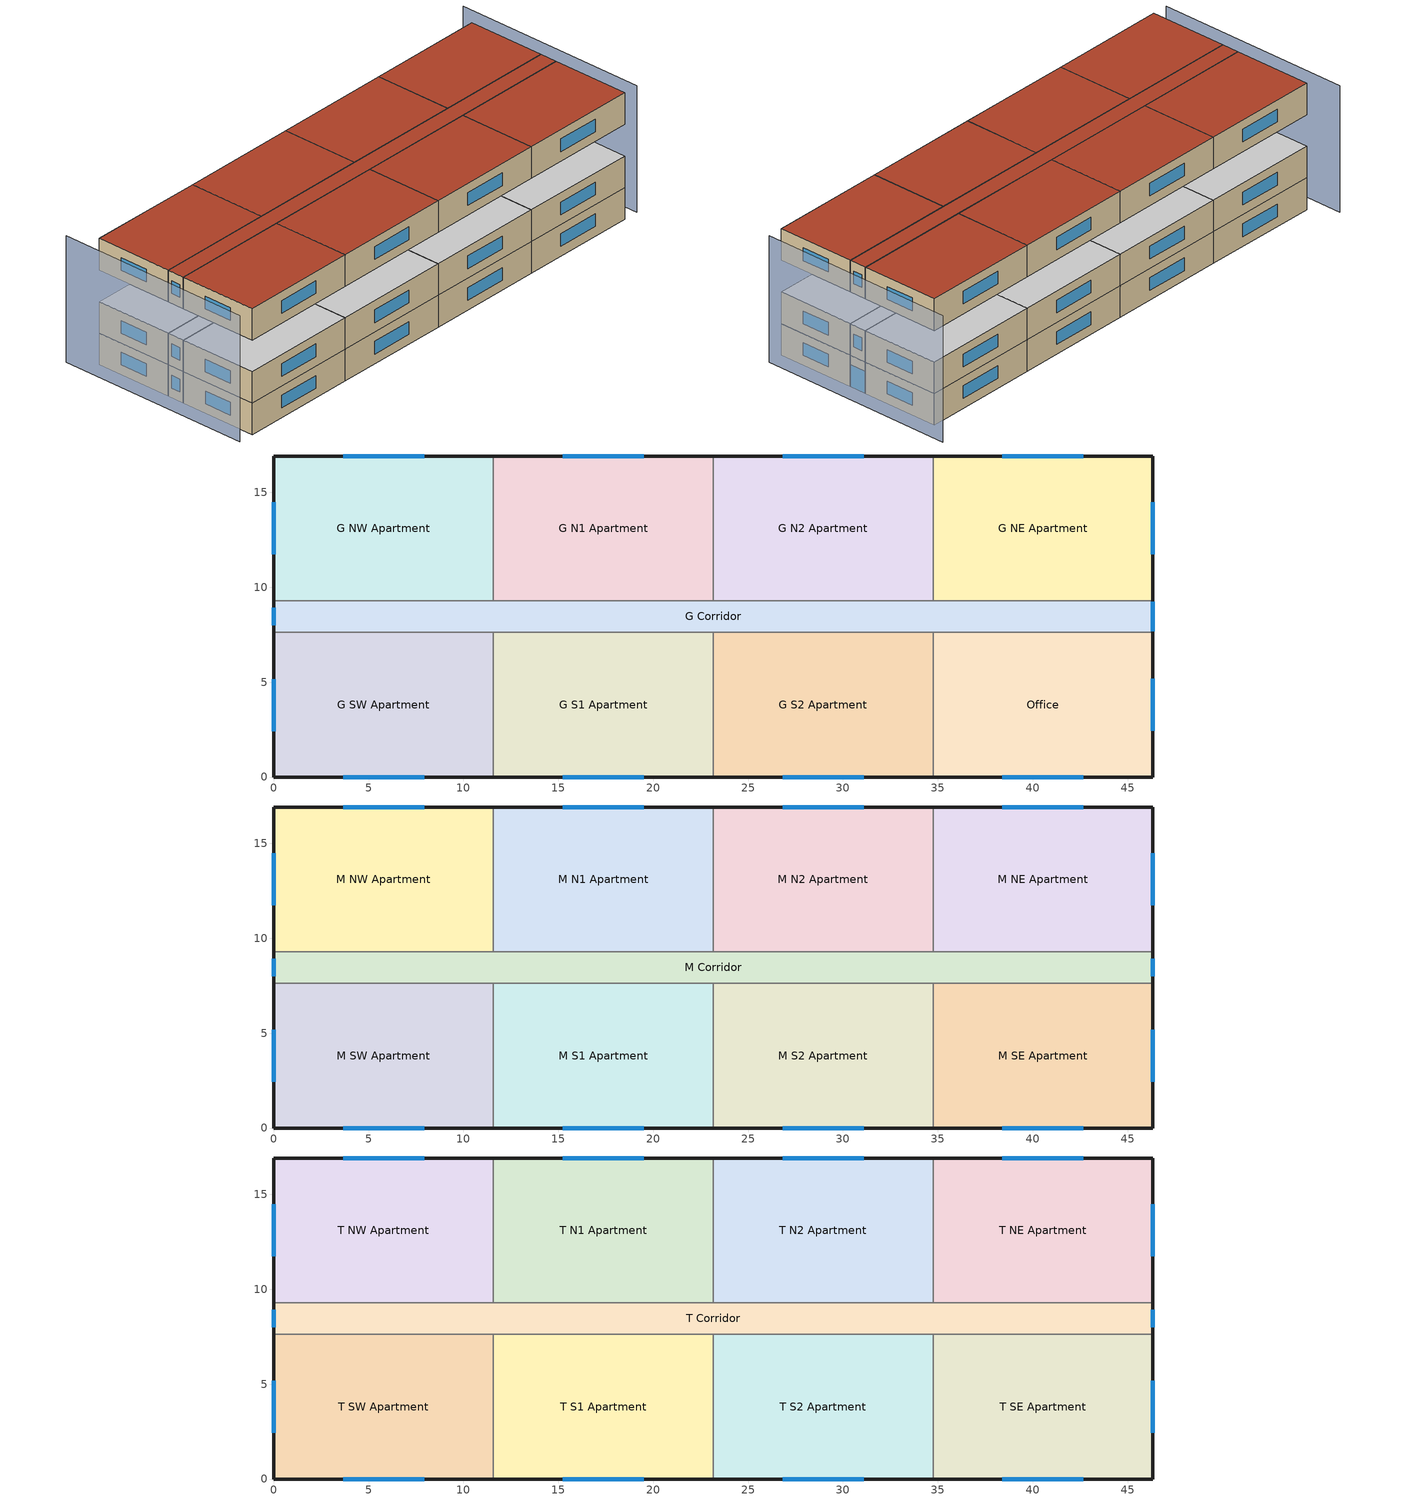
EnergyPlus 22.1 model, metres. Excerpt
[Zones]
G Corridor
 floor ground (UWG_Basel_Floor): 46.33,9.3 46.33,7.62 0,7.62 0,9.3 z0
 wall outside (UWG_Basel_Wall): 46.33,7.62 46.33,9.3 / 0,9.3 0,7.62 z0:3.05
 wall to G NW Apartment (int-walls): 11.58,9.3 0,9.3 z0:3.05
 wall to Office (int-walls): 34.75,7.62 46.33,7.62 z0:3.05
 wall to G SW Apartment (int-walls): 0,7.62 11.58,7.62 z0:3.05
 wall to G S1 Apartment (int-walls): 11.58,7.62 23.16,7.62 z0:3.05
 wall to G S2 Apartment (int-walls): 23.16,7.62 34.75,7.62 z0:3.05
 wall to G N1 Apartment (int-walls): 23.16,9.3 11.58,9.3 z0:3.05
 wall to G N2 Apartment (int-walls): 34.75,9.3 23.16,9.3 z0:3.05
 wall to G NE Apartment (int-walls): 46.33,9.3 34.75,9.3 z0:3.05
 window (Window Res Operable): 46.33,7.67 46.33,9.25 z0.03:2.13; 0,8.91 0,8 z0.95:2.17
 ceiling adiabatic (INT-FLOOR-UNDERSIDE): 46.33,7.62 46.33,9.3 0,9.3 0,7.62 z3.05
G N1 Apartment
 floor ground (UWG_Basel_Floor): 23.16,16.92 23.16,9.3 11.58,9.3 11.58,16.92 z0
 wall outside (UWG_Basel_Wall): 23.16,16.92 11.58,16.92 z0:3.05
 wall to G N2 Apartment (int-walls): 23.16,9.3 23.16,16.92 z0:3.05
 wall to G NW Apartment (int-walls): 11.58,16.92 11.58,9.3 z0:3.05
 window (Window Res Operable): 19.51,16.92 15.24,16.92 z0.95:2.17
 ceiling adiabatic (INT-FLOOR-UNDERSIDE): 23.16,9.3 23.16,16.92 11.58,16.92 11.58,9.3 z3.05
G N2 Apartment
 floor ground (UWG_Basel_Floor): 34.75,16.92 34.75,9.3 23.16,9.3 23.16,16.92 z0
 wall outside (UWG_Basel_Wall): 34.75,16.92 23.16,16.92 z0:3.05
 wall to G NE Apartment (int-walls): 34.75,9.3 34.75,16.92 z0:3.05
 window (Window Res Operable): 31.09,16.92 26.82,16.92 z0.95:2.17
 ceiling adiabatic (INT-FLOOR-UNDERSIDE): 34.75,9.3 34.75,16.92 23.16,16.92 23.16,9.3 z3.05
G NE Apartment
 floor ground (UWG_Basel_Floor): 46.33,16.92 46.33,9.3 34.75,9.3 34.75,16.92 z0
 wall outside (UWG_Basel_Wall): 46.33,9.3 46.33,16.92 34.75,16.92 z0:3.05
 window (Window Res Operable): 46.33,11.73 46.33,14.48 / 42.67,16.92 38.4,16.92 z0.95:2.17
 ceiling adiabatic (INT-FLOOR-UNDERSIDE): 46.33,9.3 46.33,16.92 34.75,16.92 34.75,9.3 z3.05
G NW Apartment
 floor ground (UWG_Basel_Floor): 11.58,16.92 11.58,9.3 0,9.3 0,16.92 z0
 wall outside (UWG_Basel_Wall): 11.58,16.92 0,16.92 0,9.3 z0:3.05
 window (Window Res Operable): 7.92,16.92 3.66,16.92 / 0,14.48 0,11.73 z0.95:2.17
 ceiling adiabatic (INT-FLOOR-UNDERSIDE): 11.58,9.3 11.58,16.92 0,16.92 0,9.3 z3.05
G S1 Apartment
 floor ground (UWG_Basel_Floor): 23.16,7.62 23.16,0 11.58,0 11.58,7.62 z0
 wall outside (UWG_Basel_Wall): 11.58,0 23.16,0 z0:3.05
 wall to G S2 Apartment (int-walls): 23.16,0 23.16,7.62 z0:3.05
 wall to G SW Apartment (int-walls): 11.58,7.62 11.58,0 z0:3.05
 window (Window Res Operable): 15.24,0 19.51,0 z0.95:2.17
 ceiling adiabatic (INT-FLOOR-UNDERSIDE): 23.16,0 23.16,7.62 11.58,7.62 11.58,0 z3.05
G S2 Apartment
 floor ground (UWG_Basel_Floor): 34.75,7.62 34.75,0 23.16,0 23.16,7.62 z0
 wall outside (UWG_Basel_Wall): 23.16,0 34.75,0 z0:3.05
 wall to Office (int-walls): 34.75,0 34.75,7.62 z0:3.05
 window (Window Res Operable): 26.82,0 31.09,0 z0.95:2.17
 ceiling adiabatic (INT-FLOOR-UNDERSIDE): 34.75,0 34.75,7.62 23.16,7.62 23.16,0 z3.05
G SW Apartment
 floor ground (UWG_Basel_Floor): 11.58,7.62 11.58,0 0,0 0,7.62 z0
 wall outside (UWG_Basel_Wall): 0,7.62 0,0 11.58,0 z0:3.05
 window (Window Res Operable): 3.66,0 7.92,0 / 0,5.14 0,2.4 z0.95:2.17
 ceiling adiabatic (INT-FLOOR-UNDERSIDE): 11.58,0 11.58,7.62 0,7.62 0,0 z3.05
Office
 floor ground (UWG_Basel_Floor): 46.33,7.62 46.33,0 34.75,0 34.75,7.62 z0
 wall outside (UWG_Basel_Wall): 34.75,0 46.33,0 46.33,7.62 z0:3.05
 window (Window Res Operable): 46.33,2.44 46.33,5.18 / 38.4,0 42.67,0 z0.95:2.17
 ceiling adiabatic (INT-FLOOR-UNDERSIDE): 46.33,0 46.33,7.62 34.75,7.62 34.75,0 z3.05
M Corridor
 floor adiabatic (INT-FLOOR-TOPSIDE): 46.33,9.3 46.33,7.62 0,7.62 0,9.3 z3.05
 wall outside (UWG_Basel_Wall): 46.33,7.62 46.33,9.3 / 0,9.3 0,7.62 z3.05:6.1
 wall to M NE Apartment (int-walls): 46.33,9.3 34.75,9.3 z3.05:6.1
 wall to M SW Apartment (int-walls): 0,7.62 11.58,7.62 z3.05:6.1
 wall to M S1 Apartment (int-walls): 11.58,7.62 23.16,7.62 z3.05:6.1
 wall to M S2 Apartment (int-walls): 23.16,7.62 34.75,7.62 z3.05:6.1
 wall to M SE Apartment (int-walls): 34.75,7.62 46.33,7.62 z3.05:6.1
 wall to M NW Apartment (int-walls): 11.58,9.3 0,9.3 z3.05:6.1
 wall to M N1 Apartment (int-walls): 23.16,9.3 11.58,9.3 z3.05:6.1
 wall to M N2 Apartment (int-walls): 34.75,9.3 23.16,9.3 z3.05:6.1
 window (Window Res Operable): 46.33,8 46.33,8.91 / 0,8.91 0,8 z4:5.22
 ceiling adiabatic (INT-FLOOR-UNDERSIDE): 46.33,7.62 46.33,9.3 0,9.3 0,7.62 z6.1
M N1 Apartment
 floor adiabatic (INT-FLOOR-TOPSIDE): 23.16,16.92 23.16,9.3 11.58,9.3 11.58,16.92 z3.05
 wall outside (UWG_Basel_Wall): 23.16,16.92 11.58,16.92 z3.05:6.1
 wall to M N2 Apartment (int-walls): 23.16,9.3 23.16,16.92 z3.05:6.1
 wall to M NW Apartment (int-walls): 11.58,16.92 11.58,9.3 z3.05:6.1
 window (Window Res Operable): 19.51,16.92 15.24,16.92 z4:5.22
 ceiling adiabatic (INT-FLOOR-UNDERSIDE): 23.16,9.3 23.16,16.92 11.58,16.92 11.58,9.3 z6.1
M N2 Apartment
 floor adiabatic (INT-FLOOR-TOPSIDE): 34.75,16.92 34.75,9.3 23.16,9.3 23.16,16.92 z3.05
 wall outside (UWG_Basel_Wall): 34.75,16.92 23.16,16.92 z3.05:6.1
 wall to M NE Apartment (int-walls): 34.75,9.3 34.75,16.92 z3.05:6.1
 window (Window Res Operable): 31.09,16.92 26.82,16.92 z4:5.22
 ceiling adiabatic (INT-FLOOR-UNDERSIDE): 34.75,9.3 34.75,16.92 23.16,16.92 23.16,9.3 z6.1
M NE Apartment
 floor adiabatic (INT-FLOOR-TOPSIDE): 46.33,16.92 46.33,9.3 34.75,9.3 34.75,16.92 z3.05
 wall outside (UWG_Basel_Wall): 46.33,9.3 46.33,16.92 34.75,16.92 z3.05:6.1
 window (Window Res Operable): 46.33,11.73 46.33,14.48 / 42.67,16.92 38.4,16.92 z4:5.22
 ceiling adiabatic (INT-FLOOR-UNDERSIDE): 46.33,9.3 46.33,16.92 34.75,16.92 34.75,9.3 z6.1
M NW Apartment
 floor adiabatic (INT-FLOOR-TOPSIDE): 11.58,16.92 11.58,9.3 0,9.3 0,16.92 z3.05
 wall outside (UWG_Basel_Wall): 11.58,16.92 0,16.92 0,9.3 z3.05:6.1
 window (Window Res Operable): 7.92,16.92 3.66,16.92 / 0,14.48 0,11.73 z4:5.22
 ceiling adiabatic (INT-FLOOR-UNDERSIDE): 11.58,9.3 11.58,16.92 0,16.92 0,9.3 z6.1
M S1 Apartment
 floor adiabatic (INT-FLOOR-TOPSIDE): 23.16,7.62 23.16,0 11.58,0 11.58,7.62 z3.05
 wall outside (UWG_Basel_Wall): 11.58,0 23.16,0 z3.05:6.1
 wall to M S2 Apartment (int-walls): 23.16,0 23.16,7.62 z3.05:6.1
 wall to M SW Apartment (int-walls): 11.58,7.62 11.58,0 z3.05:6.1
 window (Window Res Operable): 15.24,0 19.51,0 z4:5.22
 ceiling adiabatic (INT-FLOOR-UNDERSIDE): 23.16,0 23.16,7.62 11.58,7.62 11.58,0 z6.1
M S2 Apartment
 floor adiabatic (INT-FLOOR-TOPSIDE): 34.75,7.62 34.75,0 23.16,0 23.16,7.62 z3.05
 wall outside (UWG_Basel_Wall): 23.16,0 34.75,0 z3.05:6.1
 wall to M SE Apartment (int-walls): 34.75,0 34.75,7.62 z3.05:6.1
 window (Window Res Operable): 26.82,0 31.09,0 z4:5.22
 ceiling adiabatic (INT-FLOOR-UNDERSIDE): 34.75,0 34.75,7.62 23.16,7.62 23.16,0 z6.1
M SE Apartment
 floor adiabatic (INT-FLOOR-TOPSIDE): 46.33,7.62 46.33,0 34.75,0 34.75,7.62 z3.05
 wall outside (UWG_Basel_Wall): 34.75,0 46.33,0 46.33,7.62 z3.05:6.1
 window (Window Res Operable): 46.33,2.44 46.33,5.18 / 38.4,0 42.67,0 z4:5.22
 ceiling adiabatic (INT-FLOOR-UNDERSIDE): 46.33,0 46.33,7.62 34.75,7.62 34.75,0 z6.1
M SW Apartment
 floor adiabatic (INT-FLOOR-TOPSIDE): 11.58,7.62 11.58,0 0,0 0,7.62 z3.05
 wall outside (UWG_Basel_Wall): 0,7.62 0,0 11.58,0 z3.05:6.1
 window (Window Res Operable): 3.66,0 7.92,0 / 0,5.18 0,2.44 z4:5.22
 ceiling adiabatic (INT-FLOOR-UNDERSIDE): 11.58,0 11.58,7.62 0,7.62 0,0 z6.1
T Corridor
 floor adiabatic (INT-FLOOR-TOPSIDE): 46.33,9.3 46.33,7.62 0,7.62 0,9.3 z9.14
 wall outside (UWG_Basel_Wall): 46.33,7.62 46.33,9.3 / 0,9.3 0,7.62 z9.14:12.19
 wall to T NE Apartment (int-walls): 46.33,9.3 34.75,9.3 z9.14:12.19
 wall to T SW Apartment (int-walls): 0,7.62 11.58,7.62 z9.14:12.19
 wall to T NW Apartment (int-walls): 11.58,9.3 0,9.3 z9.14:12.19
 wall to T N1 Apartment (int-walls): 23.16,9.3 11.58,9.3 z9.14:12.19
 wall to T N2 Apartment (int-walls): 34.75,9.3 23.16,9.3 z9.14:12.19
 wall to T S1 Apartment (int-walls): 11.58,7.62 23.16,7.62 z9.14:12.19
 wall to T S2 Apartment (int-walls): 23.16,7.62 34.75,7.62 z9.14:12.19
 wall to T SE Apartment (int-walls): 34.75,7.62 46.33,7.62 z9.14:12.19
 window (Window Res Operable): 46.33,8 46.33,8.91 / 0,8.91 0,8 z10.1:11.32
 roof outside (UWG_Basel_Roof): 46.33,7.62 46.33,9.3 0,9.3 0,7.62 z12.19
T N1 Apartment
 floor adiabatic (INT-FLOOR-TOPSIDE): 23.16,16.92 23.16,9.3 11.58,9.3 11.58,16.92 z9.14
 wall outside (UWG_Basel_Wall): 23.16,16.92 11.58,16.92 z9.14:12.19
 wall to T N2 Apartment (int-walls): 23.16,9.3 23.16,16.92 z9.14:12.19
 wall to T NW Apartment (int-walls): 11.58,16.92 11.58,9.3 z9.14:12.19
 window (Window Res Operable): 19.51,16.92 15.24,16.92 z10.1:11.32
 roof outside (UWG_Basel_Roof): 23.16,9.3 23.16,16.92 11.58,16.92 11.58,9.3 z12.19
T N2 Apartment
 floor adiabatic (INT-FLOOR-TOPSIDE): 34.75,16.92 34.75,9.3 23.16,9.3 23.16,16.92 z9.14
 wall outside (UWG_Basel_Wall): 34.75,16.92 23.16,16.92 z9.14:12.19
 wall to T NE Apartment (int-walls): 34.75,9.3 34.75,16.92 z9.14:12.19
 window (Window Res Operable): 31.09,16.92 26.82,16.92 z10.1:11.32
 roof outside (UWG_Basel_Roof): 34.75,9.3 34.75,16.92 23.16,16.92 23.16,9.3 z12.19
T NE Apartment
 floor adiabatic (INT-FLOOR-TOPSIDE): 46.33,16.92 46.33,9.3 34.75,9.3 34.75,16.92 z9.14
 wall outside (UWG_Basel_Wall): 46.33,9.3 46.33,16.92 34.75,16.92 z9.14:12.19
 window (Window Res Operable): 46.33,11.73 46.33,14.48 / 42.67,16.92 38.4,16.92 z10.1:11.32
 roof outside (UWG_Basel_Roof): 46.33,9.3 46.33,16.92 34.75,16.92 34.75,9.3 z12.19
T NW Apartment
 floor adiabatic (INT-FLOOR-TOPSIDE): 11.58,16.92 11.58,9.3 0,9.3 0,16.92 z9.14
 wall outside (UWG_Basel_Wall): 11.58,16.92 0,16.92 0,9.3 z9.14:12.19
 window (Window Res Operable): 7.92,16.92 3.66,16.92 / 0,14.48 0,11.73 z10.1:11.32
 roof outside (UWG_Basel_Roof): 11.58,9.3 11.58,16.92 0,16.92 0,9.3 z12.19
T S1 Apartment
 floor adiabatic (INT-FLOOR-TOPSIDE): 23.16,7.62 23.16,0 11.58,0 11.58,7.62 z9.14
 wall outside (UWG_Basel_Wall): 11.58,0 23.16,0 z9.14:12.19
 wall to T S2 Apartment (int-walls): 23.16,0 23.16,7.62 z9.14:12.19
 wall to T SW Apartment (int-walls): 11.58,7.62 11.58,0 z9.14:12.19
 window (Window Res Operable): 15.24,0 19.51,0 z10.1:11.32
 roof outside (UWG_Basel_Roof): 23.16,0 23.16,7.62 11.58,7.62 11.58,0 z12.19
T S2 Apartment
 floor adiabatic (INT-FLOOR-TOPSIDE): 34.75,7.62 34.75,0 23.16,0 23.16,7.62 z9.14
 wall outside (UWG_Basel_Wall): 23.16,0 34.75,0 z9.14:12.19
 wall to T SE Apartment (int-walls): 34.75,0 34.75,7.62 z9.14:12.19
 window (Window Res Operable): 26.82,0 31.09,0 z10.1:11.32
 roof outside (UWG_Basel_Roof): 34.75,0 34.75,7.62 23.16,7.62 23.16,0 z12.19
T SE Apartment
 floor adiabatic (INT-FLOOR-TOPSIDE): 46.33,7.62 46.33,0 34.75,0 34.75,7.62 z9.14
 wall outside (UWG_Basel_Wall): 34.75,0 46.33,0 46.33,7.62 z9.14:12.19
 window (Window Res Operable): 46.33,2.44 46.33,5.18 / 38.4,0 42.67,0 z10.1:11.32
 roof outside (UWG_Basel_Roof): 46.33,0 46.33,7.62 34.75,7.62 34.75,0 z12.19
T SW Apartment
 floor adiabatic (INT-FLOOR-TOPSIDE): 11.58,7.62 11.58,0 0,0 0,7.62 z9.14
 wall outside (UWG_Basel_Wall): 0,7.62 0,0 11.58,0 z9.14:12.19
 window (Window Res Operable): 3.66,0 7.92,0 / 0,5.18 0,2.44 z10.1:11.32
 roof outside (UWG_Basel_Roof): 11.58,0 11.58,7.62 0,7.62 0,0 z12.19
shading: -1.52,19.25 -1.52,0 / 47.85,19.25 47.85,0 z0:12.19
[Building]
Ref Bldg Midrise Apartment Post1980_v1.3_5.0: North Axis {deg}=70; Terrain=City; Loads Convergence Tolerance Value {W}=0.04; Temperature Convergence Tolerance Value {deltaC}=0.2; Solar Distribution=FullInteriorAndExterior; Maximum Number of Warmup Days=25; Minimum Number of Warmup Days=6
[Site:Location]
USA WA-SEATTLE: Latitude {deg}=47.45; Longitude {deg}=-122.3; Time Zone {hr}=-8; Elevation {m}=122
[SizingPeriod:DesignDay] Day of Month=21; Dry-Bulb Temperature Range Modifier Type=DefaultMultipliers; Humidity Condition Type=Wetbulb; Barometric Pressure {Pa}=99868; Rain Indicator=No; Snow Indicator=No; Daylight Saving Time Indicator=No; Solar Model Indicator=ASHRAEClearSky; Begin Environment Reset Mode=FullResetAtBeginEnvironment
Name | Month | Day Type | Maximum Dry-Bulb Temperature {C} | Daily Dry-Bulb Temperature Range {deltaC} | Wetbulb or DewPoint at Maximum Dry-Bulb {C} | Wind Speed {m/s} | Wind Direction {deg} | Sky Clearness
SEATTLE Ann Clg .4% Condns WB=>MDB | 8 | SummerDesignDay | 28 | 10.1 | 19.2 | 4.3 | 0 | 1
SEATTLE Ann Htg 99.6% Condns DB | 12 | WinterDesignDay | -4.5 | 0 | -4.5 | 4.2 | 20 | 0
[Material]
Name | Roughness | Thickness {m} | Conductivity {W/m-K} | Density {kg/m3} | Specific Heat {J/kg-K} | Thermal Absorptance | Solar Absorptance | Visible Absorptance
1/2IN Gypsum | Smooth | 0.0127 | 0.16 | 784.9 | 830 | 0.9 | 0.92 | 0.92
CONCRETE 20mm | Rough | 0.2032 | 0.93 | 2240 | 670 | 0.95 | 0.89 | 0.89
I01 30mm insulation board | MediumRough | 0.03 | 0.03 | 43 | 1210 | 0.9 | 0.7 | 0.7
MAT-CC05 4 HW CONCRETE | Rough | 0.1016 | 1.311 | 2240 | 836.8 | 0.9 | 0.7 | 0.7
Std Wood 6inch | MediumSmooth | 0.15 | 0.12 | 540 | 1210 | 0.9 | 0.7 | 0.7
Tile 60mm | VeryRough | 0.06 | 1.15 | 1920 | 833 | 0.95 | 0.89 | 0.89
[Material:NoMass]
CP02 CARPET PAD: Roughness=VeryRough; Thermal Resistance {m2-K/W}=0.2165; Thermal Absorptance=0.9; Solar Absorptance=0.7; Visible Absorptance=0.8
[WindowMaterial:SimpleGlazingSystem]
Res Operable Assembly Window: U-Factor {W/m2-K}=4.08816; Solar Heat Gain Coefficient=0.39
[Construction]
INT-FLOOR-TOPSIDE: MAT-CC05 4 HW CONCRETE, CP02 CARPET PAD
INT-FLOOR-UNDERSIDE: CP02 CARPET PAD, MAT-CC05 4 HW CONCRETE
int-walls: 1/2IN Gypsum, 1/2IN Gypsum
InteriorFurnishings: Std Wood 6inch
UWG_Basel_Floor: CONCRETE 20mm
UWG_Basel_Roof: Tile 60mm, CONCRETE 20mm, I01 30mm insulation board
UWG_Basel_Wall: CONCRETE 20mm, I01 30mm insulation board
Window Res Operable: Res Operable Assembly Window
[Zone] Part of Total Floor Area=Yes
Name | Multiplier
G Corridor; G N1 Apartment; G N2 Apartment; G NE Apartment; G NW Apartment; G S1 Apartment; G S2 Apartment; G SW Apartment; Office; T Corridor; T N1 Apartment; T N2 Apartment; T NE Apartment; T NW Apartment; T S1 Apartment; T S2 Apartment; T SE Apartment; T SW Apartment | 1
M Corridor; M N1 Apartment; M N2 Apartment; M NE Apartment; M NW Apartment; M S1 Apartment; M S2 Apartment; M SE Apartment; M SW Apartment | 2
[InternalMass] Construction=InteriorFurnishings
Name | Zone or ZoneList | Surface Area {m2}
G Corridor Internal Mass | G Corridor | 155.3169
G N1 Apartment Internal Mass | G N1 Apartment | 176.4974
G N2 Apartment Internal Mass | G N2 Apartment | 176.4974
G NE Apartment Internal Mass | G NE Apartment | 176.4974
G NW Apartment Internal Mass | G NW Apartment | 176.4974
G S1 Apartment Internal Mass | G S1 Apartment | 176.4974
G S2 Apartment Internal Mass | G S2 Apartment | 176.4974
G SW Apartment Internal Mass | G SW Apartment | 176.4974
M Corridor Internal Mass | M Corridor | 155.3169
M N1 Apartment Internal Mass | M N1 Apartment | 176.4974
M N2 Apartment Internal Mass | M N2 Apartment | 176.4974
M NE Apartment Internal Mass | M NE Apartment | 176.4974
M NW Apartment Internal Mass | M NW Apartment | 176.4974
M S1 Apartment Internal Mass | M S1 Apartment | 176.4974
M S2 Apartment Internal Mass | M S2 Apartment | 176.4974
M SE Apartment Internal Mass | M SE Apartment | 176.4974
M SW Apartment Internal Mass | M SW Apartment | 176.4974
Office Internal Mass | Office | 176.4974
T Corridor Internal Mass | T Corridor | 155.3169
T N1 Apartment Internal Mass | T N1 Apartment | 176.4974
T N2 Apartment Internal Mass | T N2 Apartment | 176.4974
T NE Apartment Internal Mass | T NE Apartment | 176.4974
T NW Apartment Internal Mass | T NW Apartment | 176.4974
T S1 Apartment Internal Mass | T S1 Apartment | 176.4974
T S2 Apartment Internal Mass | T S2 Apartment | 176.4974
T SE Apartment Internal Mass | T SE Apartment | 176.4974
T SW Apartment Internal Mass | T SW Apartment | 176.4974
[Lights] Design Level Calculation Method=Watts/Area; Return Air Fraction=0; Fraction Radiant=0.7; Fraction Visible=0.2; Fraction Replaceable=1; Return Air Fraction Calculated from Plenum Temperature=No
Name | Zone or ZoneList or Space or SpaceList | Schedule | Watts per Zone Floor Area {W/m2}
G Corridor_Lights | G Corridor | COR_LIGHT_SCH | 9.9
G N1 Apartment_Lights | G N1 Apartment | APT_LIGHT_SCH | 3.88
G N2 Apartment_Lights | G N2 Apartment | APT_LIGHT_SCH | 3.88
G NE Apartment_Lights | G NE Apartment | APT_LIGHT_SCH | 3.88
G NW Apartment_Lights | G NW Apartment | APT_LIGHT_SCH | 3.88
G S1 Apartment_Lights | G S1 Apartment | APT_LIGHT_SCH | 3.88
G S2 Apartment_Lights | G S2 Apartment | APT_LIGHT_SCH | 3.88
G SW Apartment_Lights | G SW Apartment | APT_LIGHT_SCH | 3.88
M Corridor_Lights | M Corridor | COR_LIGHT_SCH | 9.9
M N1 Apartment_Lights | M N1 Apartment | APT_LIGHT_SCH | 3.88
M N2 Apartment_Lights | M N2 Apartment | APT_LIGHT_SCH | 3.88
M NE Apartment_Lights | M NE Apartment | APT_LIGHT_SCH | 3.88
M NW Apartment_Lights | M NW Apartment | APT_LIGHT_SCH | 3.88
M S1 Apartment_Lights | M S1 Apartment | APT_LIGHT_SCH | 3.88
M S2 Apartment_Lights | M S2 Apartment | APT_LIGHT_SCH | 3.88
M SE Apartment_Lights | M SE Apartment | APT_LIGHT_SCH | 3.88
M SW Apartment_Lights | M SW Apartment | APT_LIGHT_SCH | 3.88
Office_Lights | Office | OFF_LIGHT_SCH | 21.95
T Corridor_Lights | T Corridor | COR_LIGHT_SCH | 9.9
T N1 Apartment_Lights | T N1 Apartment | APT_LIGHT_SCH | 3.88
T N2 Apartment_Lights | T N2 Apartment | APT_LIGHT_SCH | 3.88
T NE Apartment_Lights | T NE Apartment | APT_LIGHT_SCH | 3.88
T NW Apartment_Lights | T NW Apartment | APT_LIGHT_SCH | 3.88
T S1 Apartment_Lights | T S1 Apartment | APT_LIGHT_SCH | 3.88
T S2 Apartment_Lights | T S2 Apartment | APT_LIGHT_SCH | 3.88
T SE Apartment_Lights | T SE Apartment | APT_LIGHT_SCH | 3.88
T SW Apartment_Lights | T SW Apartment | APT_LIGHT_SCH | 3.88
[ElectricEquipment] Fraction Latent=0
Name | Zone or ZoneList or Space or SpaceList | Schedule | Design Level Calculation Method | Design Level {W} | Fraction Radiant | Fraction Lost | Watts per Zone Floor Area {W/m2}
G Corridor_Elevators_Equip | G Corridor | BLDG_ELEVATORS | EquipmentLevel | 16054.9 | 0 | 0.95
G N1 Apartment_PlugMisc_Equip | G N1 Apartment | APT_EQP_SCH | Watts/Area |  | 0.5 | 0 | 5.38
G N2 Apartment_PlugMisc_Equip | G N2 Apartment | APT_EQP_SCH | Watts/Area |  | 0.5 | 0 | 5.38
G NE Apartment_PlugMisc_Equip | G NE Apartment | APT_EQP_SCH | Watts/Area |  | 0.5 | 0 | 5.38
G NW Apartment_PlugMisc_Equip | G NW Apartment | APT_EQP_SCH | Watts/Area |  | 0.5 | 0 | 5.38
G S1 Apartment_PlugMisc_Equip | G S1 Apartment | APT_EQP_SCH | Watts/Area |  | 0.5 | 0 | 5.38
G S2 Apartment_PlugMisc_Equip | G S2 Apartment | APT_EQP_SCH | Watts/Area |  | 0.5 | 0 | 5.38
G SW Apartment_PlugMisc_Equip | G SW Apartment | APT_EQP_SCH | Watts/Area |  | 0.5 | 0 | 5.38
M N1 Apartment_PlugMisc_Equip | M N1 Apartment | APT_EQP_SCH | Watts/Area |  | 0.5 | 0 | 5.38
M N2 Apartment_PlugMisc_Equip | M N2 Apartment | APT_EQP_SCH | Watts/Area |  | 0.5 | 0 | 5.38
M NE Apartment_PlugMisc_Equip | M NE Apartment | APT_EQP_SCH | Watts/Area |  | 0.5 | 0 | 5.38
M NW Apartment_PlugMisc_Equip | M NW Apartment | APT_EQP_SCH | Watts/Area |  | 0.5 | 0 | 5.38
M S1 Apartment_PlugMisc_Equip | M S1 Apartment | APT_EQP_SCH | Watts/Area |  | 0.5 | 0 | 5.38
M S2 Apartment_PlugMisc_Equip | M S2 Apartment | APT_EQP_SCH | Watts/Area |  | 0.5 | 0 | 5.38
M SE Apartment_PlugMisc_Equip | M SE Apartment | APT_EQP_SCH | Watts/Area |  | 0.5 | 0 | 5.38
M SW Apartment_PlugMisc_Equip | M SW Apartment | APT_EQP_SCH | Watts/Area |  | 0.5 | 0 | 5.38
Office_PlugMisc_Equip | Office | OFF_EQP_SCH | Watts/Area |  | 0.5 | 0 | 12.9
T N1 Apartment_PlugMisc_Equip | T N1 Apartment | APT_EQP_SCH | Watts/Area |  | 0.5 | 0 | 5.38
T N2 Apartment_PlugMisc_Equip | T N2 Apartment | APT_EQP_SCH | Watts/Area |  | 0.5 | 0 | 5.38
T NE Apartment_PlugMisc_Equip | T NE Apartment | APT_EQP_SCH | Watts/Area |  | 0.5 | 0 | 5.38
T NW Apartment_PlugMisc_Equip | T NW Apartment | APT_EQP_SCH | Watts/Area |  | 0.5 | 0 | 5.38
T S1 Apartment_PlugMisc_Equip | T S1 Apartment | APT_EQP_SCH | Watts/Area |  | 0.5 | 0 | 5.38
T S2 Apartment_PlugMisc_Equip | T S2 Apartment | APT_EQP_SCH | Watts/Area |  | 0.5 | 0 | 5.38
T SE Apartment_PlugMisc_Equip | T SE Apartment | APT_EQP_SCH | Watts/Area |  | 0.5 | 0 | 5.38
T SW Apartment_PlugMisc_Equip | T SW Apartment | APT_EQP_SCH | Watts/Area |  | 0.5 | 0 | 5.38
[ZoneInfiltration:DesignFlowRate] Design Flow Rate Calculation Method=AirChanges/Hour; Air Changes per Hour {1/hr}=0.5; Constant Term Coefficient=1; Temperature Term Coefficient=0; Velocity Term Coefficient=0; Velocity Squared Term Coefficient=0
Name | Zone or ZoneList | Schedule
G Corridor_Infiltration | G Corridor | INFIL_SCH
G N1 Apartment_Infiltration | G N1 Apartment | INFIL_SCH
G N2 Apartment_Infiltration | G N2 Apartment | INFIL_SCH
G NE Apartment_Infiltration | G NE Apartment | INFIL_SCH
G NW Apartment_Infiltration | G NW Apartment | INFIL_SCH
G S1 Apartment_Infiltration | G S1 Apartment | INFIL_SCH
G S2 Apartment_Infiltration | G S2 Apartment | INFIL_SCH
G SW Apartment_Infiltration | G SW Apartment | INFIL_SCH
M Corridor_Infiltration | M Corridor | INFIL_SCH
M N1 Apartment_Infiltration | M N1 Apartment | INFIL_SCH
M N2 Apartment_Infiltration | M N2 Apartment | INFIL_SCH
M NE Apartment_Infiltration | M NE Apartment | INFIL_SCH
M NW Apartment_Infiltration | M NW Apartment | INFIL_SCH
M S1 Apartment_Infiltration | M S1 Apartment | INFIL_SCH
M S2 Apartment_Infiltration | M S2 Apartment | INFIL_SCH
M SE Apartment_Infiltration | M SE Apartment | INFIL_SCH
M SW Apartment_Infiltration | M SW Apartment | INFIL_SCH
Office_Infiltration | Office | OFFICE_INFIL_SCH
T Corridor_Infiltration | T Corridor | INFIL_SCH
T N1 Apartment_Infiltration | T N1 Apartment | INFIL_SCH
T N2 Apartment_Infiltration | T N2 Apartment | INFIL_SCH
T NE Apartment_Infiltration | T NE Apartment | INFIL_SCH
T NW Apartment_Infiltration | T NW Apartment | INFIL_SCH
T S1 Apartment_Infiltration | T S1 Apartment | INFIL_SCH
T S2 Apartment_Infiltration | T S2 Apartment | INFIL_SCH
T SE Apartment_Infiltration | T SE Apartment | INFIL_SCH
T SW Apartment_Infiltration | T SW Apartment | INFIL_SCH
[People] Number of People Calculation Method=People; Fraction Radiant=0.3; Activity Level Schedule=ACTIVITY_SCH; Enable ASHRAE 55 Comfort Warnings=No; Mean Radiant Temperature Calculation Type=ZoneAveraged; Work Efficiency Schedule=WORK_EFF_SCH; Clothing Insulation Schedule=CLOTHING_SCH; Air Velocity Schedule=AIR_VELO_SCH; Thermal Comfort Model Type 1=FANGER
Name | Zone or ZoneList or Space or SpaceList | Number of People Schedule | Number of People
G N1 Apartment People | G N1 Apartment | APT_OCC_SCH | 2.5
G N2 Apartment People | G N2 Apartment | APT_OCC_SCH | 2.5
G NE Apartment People | G NE Apartment | APT_OCC_SCH | 2.5
G NW Apartment People | G NW Apartment | APT_OCC_SCH | 2.5
G S1 Apartment People | G S1 Apartment | APT_OCC_SCH | 2.5
G S2 Apartment People | G S2 Apartment | APT_OCC_SCH | 2.5
G SW Apartment People | G SW Apartment | APT_OCC_SCH | 2.5
M N1 Apartment People | M N1 Apartment | APT_OCC_SCH | 2.5
M N2 Apartment People | M N2 Apartment | APT_OCC_SCH | 2.5
M NE Apartment People | M NE Apartment | APT_OCC_SCH | 2.5
M NW Apartment People | M NW Apartment | APT_OCC_SCH | 2.5
M S1 Apartment People | M S1 Apartment | APT_OCC_SCH | 2.5
M S2 Apartment People | M S2 Apartment | APT_OCC_SCH | 2.5
M SE Apartment People | M SE Apartment | APT_OCC_SCH | 2.5
M SW Apartment People | M SW Apartment | APT_OCC_SCH | 2.5
Office People | Office | OFF_OCC_SCH | 2
T N1 Apartment People | T N1 Apartment | APT_OCC_SCH | 2.5
T N2 Apartment People | T N2 Apartment | APT_OCC_SCH | 2.5
T NE Apartment People | T NE Apartment | APT_OCC_SCH | 2.5
T NW Apartment People | T NW Apartment | APT_OCC_SCH | 2.5
T S1 Apartment People | T S1 Apartment | APT_OCC_SCH | 2.5
T S2 Apartment People | T S2 Apartment | APT_OCC_SCH | 2.5
T SE Apartment People | T SE Apartment | APT_OCC_SCH | 2.5
T SW Apartment People | T SW Apartment | APT_OCC_SCH | 2.5
[Exterior:Lights]
Exterior Facade Lighting: Schedule=ALWAYS_ON; Design Level {W}=6436; Control Option=AstronomicalClock
[AirTerminal:SingleDuct:ConstantVolume:NoReheat] Availability Schedule=ALWAYS_ON; Maximum Air Flow Rate {m3/s}=AutoSize
G N1 Apartment Direct Air; G N2 Apartment Direct Air; G NE Apartment Direct Air; G NW Apartment Direct Air; G S1 Apartment Direct Air; G S2 Apartment Direct Air; G SW Apartment Direct Air; M N1 Apartment Direct Air; M N2 Apartment Direct Air; M NE Apartment Direct Air; M NW Apartment Direct Air; M S1 Apartment Direct Air; M S2 Apartment Direct Air; M SE Apartment Direct Air; M SW Apartment Direct Air; Office Direct Air; T N1 Apartment Direct Air; T N2 Apartment Direct Air; T NE Apartment Direct Air; T NW Apartment Direct Air; T S1 Apartment Direct Air; T S2 Apartment Direct Air; T SE Apartment Direct Air; T SW Apartment Direct Air
[Schedule:Compact]
COR_LIGHT_SCH; ALWAYS_ON; INFIL_SCH: Through: 12/31, For: AllDays, Until: 24:00, 1
BLDG_ELEVATORS: Through: 12/31, For: AllDays, Until: 04:00, 0.05, Until: 05:00, 0.1, Until: 06:00, 0.2, Until: 07:00, 0.4, Until: 09:00, 0.5, Until: 10:00, 0.35, Until: 16:00, 0.15, Until: 17:00, 0.35, Until: 19:00, 0.5, Until: 21:00, 0.4, Until: 22:00, 0.3, Until: 23:00, 0.2, Until: 24:00, 0.1
APT_OCC_SCH: Through: 12/31, For: AllDays, Until: 7:00, 1, Until: 8:00, 0.85, Until: 9:00, 0.39, Until: 16:00, 0.25, Until: 17:00, 0.3, Until: 18:00, 0.52, Until: 21:00, 0.87, Until: 24:00, 1
ACTIVITY_SCH: Through: 12/31, For: AllDays, Until: 24:00, 120
WORK_EFF_SCH: Through: 12/31, For: AllDays, Until: 24:00, 0
CLOTHING_SCH: Through: 04/30, For: AllDays, Until: 24:00, 1, Through: 09/30, For: AllDays, Until: 24:00, 0.5, Through: 12/31, For: AllDays, Until: 24:00, 1
AIR_VELO_SCH: Through: 12/31, For: AllDays, Until: 24:00, 0.2
APT_LIGHT_SCH: Through: 12/31, For: AllDays, Until: 04:00, 0.067, Until: 05:00, 0.187, Until: 06:00, 0.394, Until: 07:00, 0.44, Until: 08:00, 0.393, Until: 09:00, 0.172, Until: 15:00, 0.119, Until: 16:00, 0.206, Until: 17:00, 0.439, Until: 18:00, 0.616, Until: 19:00, 0.829, Until: 20:00, 0.986, Until: 21:00, 1, Until: 22:00, 0.692, Until: 23:00, 0.384, Until: 24:00, 0.16
APT_EQP_SCH: Through: 12/31, For: AllDays, Until: 1:00, 0.45, Until: 2:00, 0.41, Until: 3:00, 0.39, Until: 5:00, 0.38, Until: 6:00, 0.43, Until: 7:00, 0.54, Until: 8:00, 0.65, Until: 9:00, 0.66, Until: 10:00, 0.67, Until: 11:00, 0.69, Until: 12:00, 0.7, Until: 13:00, 0.69, Until: 14:00, 0.66, Until: 15:00, 0.65, Until: 16:00, 0.68, Until: 17:00, 0.8, Until: 19:00, 1, Until: 20:00, 0.93, Until: 21:00, 0.89, Until: 22:00, 0.85, Until: 23:00, 0.71, Until: 24:00, 0.58
OFF_OCC_SCH: Through: 12/31, For: Weekdays SummerDesignDay WinterDesignDay, Until: 8:00, 0, Until: 12:00, 1, Until: 13:00, 0.5, Until: 17:00, 1, Until: 24:00, 0, For AllOtherDays, Until: 24:00, 0
OFF_LIGHT_SCH: Through: 12/31, For: Weekdays SummerDesignDay, Until: 08:00, 0.18, Until: 12:00, 0.9, Until: 13:00, 0.8, Until: 17:00, 0.9, Until: 24:00, 0.18, For: AllOtherDays, Until: 24:00, 0.18
OFF_EQP_SCH: Through: 12/31, For: Weekdays SummerDesignDay, Until: 7:00, 0.33, Until: 8:00, 0.5, Until: 12:00, 1, Until: 13:00, 0.94, Until: 17:00, 1, Until: 18:00, 0.5, Until: 24:00, 0.33, For AllOtherDays, Until: 24:00, 0.33
OFFICE_INFIL_SCH: Through: 12/31, For: Weekdays, Until: 8:00, 1, Until: 17:00, 0.25, Until: 24:00, 1, For AllOtherDays, Until: 24:00, 1
